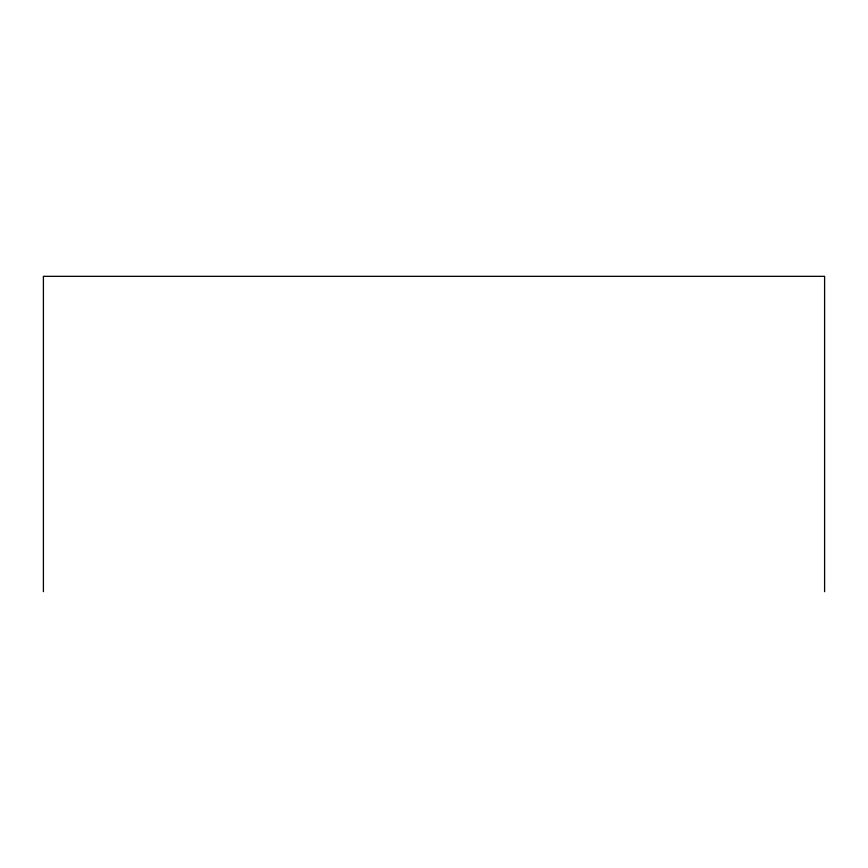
<?xml version="1.0" encoding="UTF-8"?>
<svg xmlns="http://www.w3.org/2000/svg" width="868" height="868" viewBox="0 0 868 868"><rect width="100%" height="100%" fill="white"/><g stroke="black" fill="none" stroke-linecap="round" stroke-linejoin="round"><path stroke-width="1.3" d="M824.6 591.672L824.6 276.328L43.4 276.328L43.4 591.672"/></g></svg>
